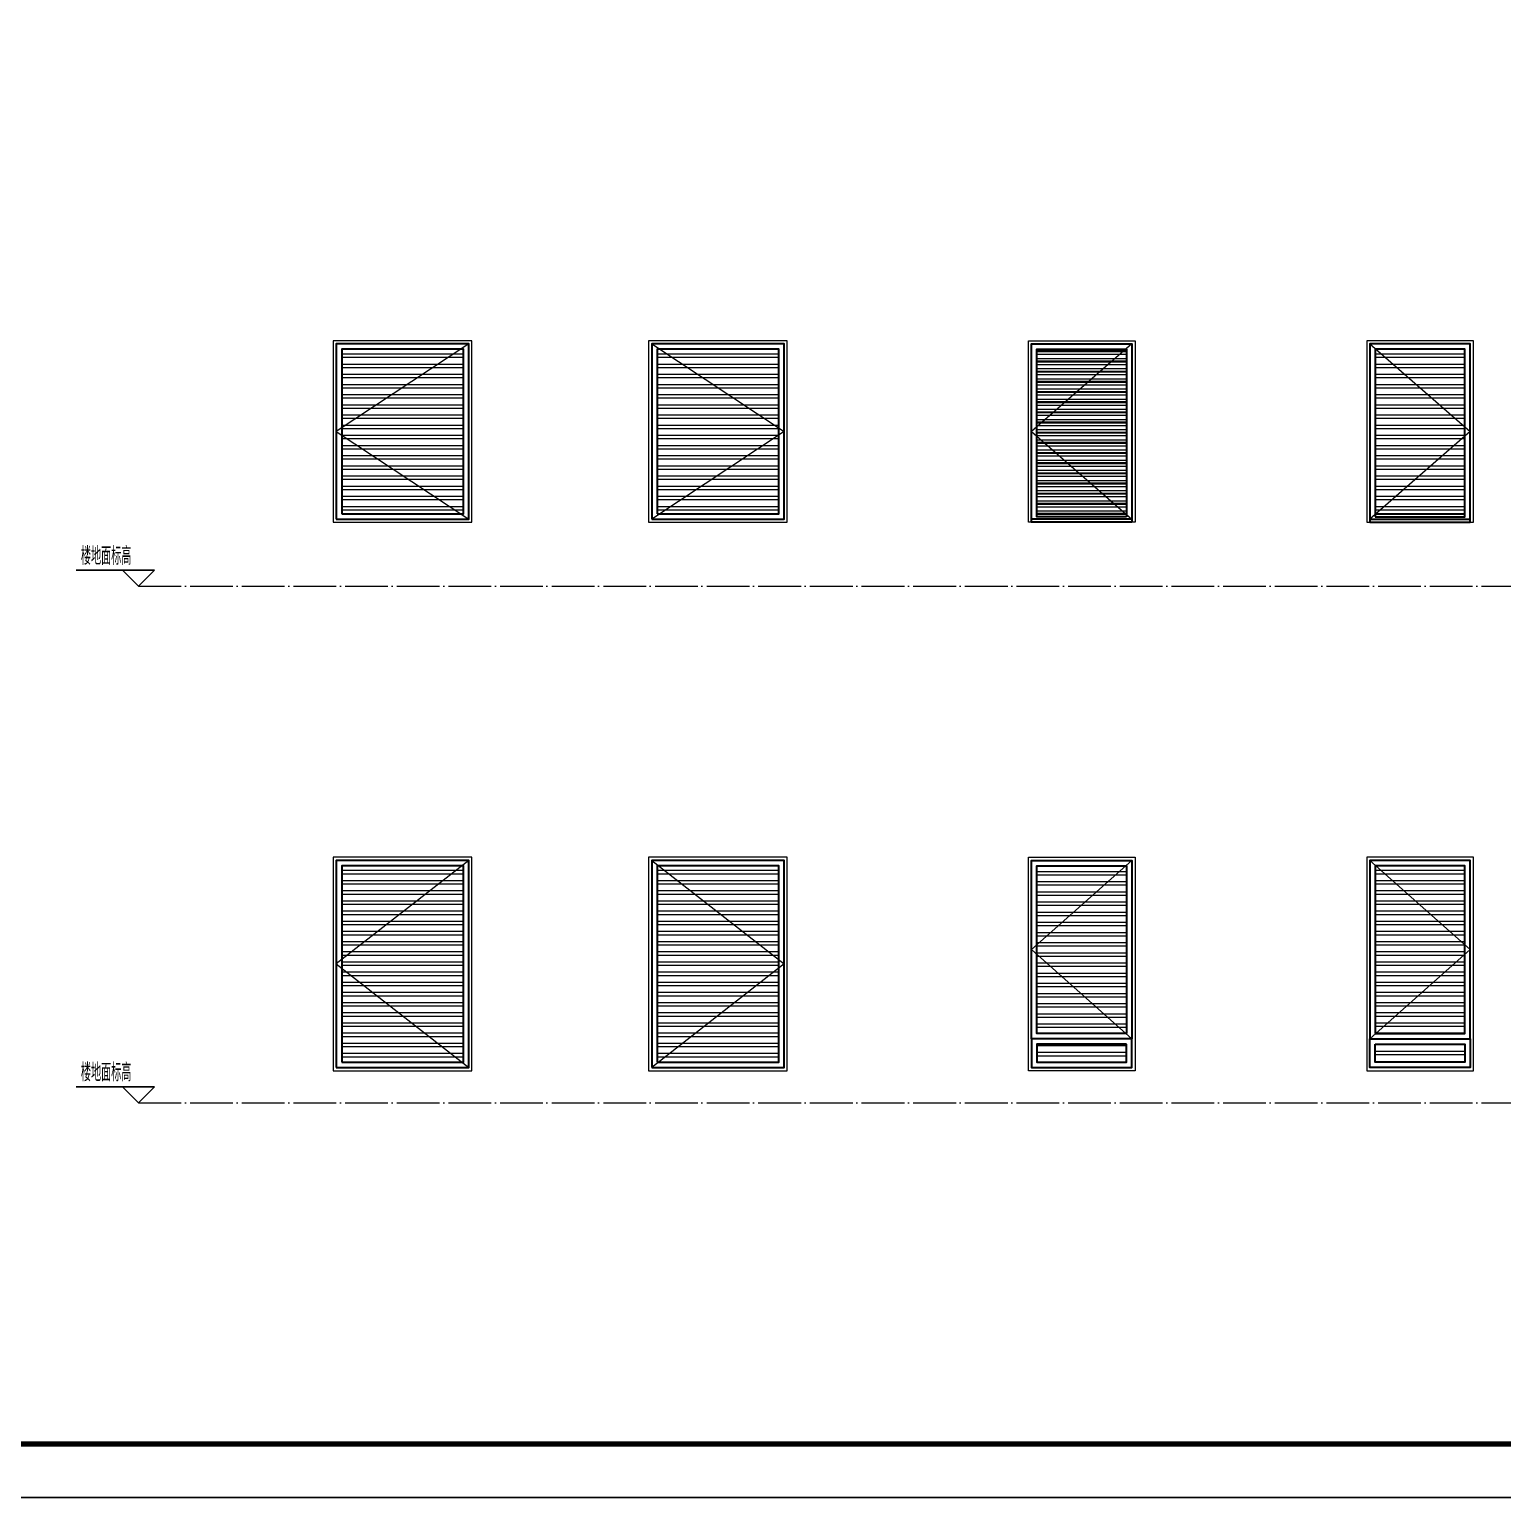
# Model space of a CAD drawing. Extents: x -518115 to 1124316, y -209821 to 1628073.
# Drawn here: x 828465 to 842267, y 796874 to 810626 of the extents above; entities that cross this region are included whole.
import ezdxf

# ---------------------------------------------------------------- set-up
doc = ezdxf.new("R2010")
doc.units = 0
doc.header["$LTSCALE"] = 1000
doc.header["$MEASUREMENT"] = 0
doc.linetypes.add('DOTE', pattern=[2.42, 2, -0.2, 0.02, -0.2])
doc.layers.add('DIM_ELEV', color=3, linetype='Continuous')
doc.layers.add('图框', color=140, linetype='Continuous')
for name, color, linetype, lineweight in [('DOTE', 19, 'DOTE', 9), ('立面-普通轮廓', 7, 'Continuous', 18), ('立面-窗', 129, 'Continuous', 30), ('立面-窗开启线', 250, 'Continuous', 13)]:
    doc.layers.add(name, color=color, linetype=linetype, lineweight=lineweight)
doc.layers.add('yichutu', color=7, linetype='Continuous', true_color=0xffffff, plot=False)
doc.styles.add('_TCH_DIM', font='SIMPLEX.shx', dxfattribs={"width": 0.7, "bigfont": 'GBCBIG.shx'})

# ---------------------------------------------------------------- blocks, each defined once
blk = doc.blocks.new('A$C549D2611')
at = {"layer": '图框'}
blk.add_lwpolyline([(0, 0), (42050, 0), (42050, -29700), (0, -29700)], close=True, dxfattribs=at)
blk.add_lwpolyline([(0, 0), (42050, 0), (42050, -29700), (0, -29700)], close=True, dxfattribs=at)
at = {"layer": '图框', "const_width": 50}
blk.add_lwpolyline([(41550, -29200), (41550, -500), (1250, -500), (1250, -29200)], close=True, dxfattribs=at)
blk = doc.blocks.new('yct-841-594-84100-59399.9999999999-100-1000.0')
at = {"layer": 'yichutu', "color": 7, "true_color": 0xffffff}
blk.add_lwpolyline([(0, 0), (0, 59400), (84100, 59400), (84100, 0)], close=True, dxfattribs=at)

msp = doc.modelspace()

# ---------------------------------------------------------------- hatches: boundary and pattern name
at = {"layer": '立面-窗开启线', "ltscale": 0.5, "true_color": 0x88471b}
h = msp.add_hatch(dxfattribs=at)
h.set_pattern_fill('ANSI32', color=36, scale=20, angle=135)
h.set_pattern_definition([(180, (831310.41, 805460.23), (-7e-15, -95.25), []), (180, (831278.66, 805491.98), (-7e-15, -95.25), [])])
edge = h.paths.add_edge_path()
edge.add_line((832530.4, 807669.3), (832530.4, 806090.2))
edge.add_line((832530.4, 806090.2), (831390.4, 806090.2))
edge.add_line((831390.4, 806095.8), (831390.4, 807630.3))
edge.add_line((831390.4, 807630.3), (832530.4, 807630.3))
h = msp.add_hatch(dxfattribs=at)
h.set_pattern_fill('ANSI32', color=36, scale=20, angle=135)
h.set_pattern_definition([(180, (834265.47, 805460.23), (-7e-15, -95.25), []), (180, (834233.72, 805491.98), (-7e-15, -95.25), [])])
edge = h.paths.add_edge_path()
edge.add_line((835485.5, 807669.3), (835485.5, 806090.2))
edge.add_line((835485.5, 806090.2), (834345.5, 806090.2))
edge.add_line((834345.5, 806095.8), (834345.5, 807630.3))
edge.add_line((834345.5, 807630.3), (835485.5, 807630.3))
h = msp.add_hatch(dxfattribs=at)
h.set_pattern_fill('ANSI32', color=36, scale=20, angle=135)
h.set_pattern_definition([(180, (229013.81, 796059.19), (-7e-15, -95.25), []), (180, (228982.06, 796090.94), (-7e-15, -95.25), [])])
edge = h.paths.add_edge_path()
edge.add_line((837904.3, 807630.2), (837904.3, 806090.2))
edge.add_line((837904.3, 806090.2), (838744.3, 806090.2))
edge.add_line((838744.3, 806095.8), (838744.3, 807630.2))
edge.add_line((838744.3, 807630.2), (837904.3, 807630.2))
h = msp.add_hatch(dxfattribs=at)
h.set_pattern_fill('ANSI32', color=36, scale=20, angle=135)
h.set_pattern_definition([(180, (228013.81, 796178.19), (-7e-15, -95.25), []), (180, (227982.06, 796209.94), (-7e-15, -95.25), [])])
edge = h.paths.add_edge_path()
edge.add_line((837904.3, 807630.2), (837904.3, 806060.2))
edge.add_line((837904.3, 806060.2), (838744.3, 806060.2))
edge.add_line((838744.3, 806060.7), (838744.3, 807630.2))
edge.add_line((838744.3, 807630.2), (837904.3, 807630.2))
h = msp.add_hatch(dxfattribs=at)
h.set_pattern_fill('ANSI32', color=36, scale=20, angle=135)
h.set_pattern_definition([(180, (840994.54, 805460.23), (-7e-15, -95.25), []), (180, (840962.79, 805491.98), (-7e-15, -95.25), [])])
edge = h.paths.add_edge_path()
edge.add_line((841914.5, 807630.3), (841914.5, 806090.2))
edge.add_line((841914.5, 806090.2), (841074.5, 806090.2))
edge.add_line((841074.5, 806095.8), (841074.5, 807630.3))
edge.add_line((841074.5, 807630.3), (841914.5, 807630.3))
h = msp.add_hatch(dxfattribs=at)
h.set_pattern_fill('ANSI32', color=36, scale=20, angle=135)
h.set_pattern_definition([(180, (840994.54, 805460.19), (-7e-15, -95.25), []), (180, (840962.79, 805491.94), (-7e-15, -95.25), [])])
edge = h.paths.add_edge_path()
edge.add_line((841914.5, 807630.2), (841914.5, 806060.2))
edge.add_line((841914.5, 806060.2), (841074.5, 806060.2))
edge.add_line((841074.5, 806060.7), (841074.5, 807630.2))
edge.add_line((841074.5, 807630.2), (841914.5, 807630.2))
h = msp.add_hatch(dxfattribs=at)
h.set_pattern_fill('ANSI32', color=36, scale=20, angle=135)
h.set_pattern_definition([(180, (831310.41, 800622.09), (-7e-15, -95.25), []), (180, (831278.66, 800653.84), (-7e-15, -95.25), [])])
edge = h.paths.add_edge_path()
edge.add_line((832530.4, 802831.1), (832530.4, 800952.1))
edge.add_line((832530.4, 800952.1), (831397.3, 800952.1))
edge.add_line((831390.4, 800952.1), (831390.4, 802792.1))
edge.add_line((831390.4, 802792.1), (832530.4, 802792.1))
h = msp.add_hatch(dxfattribs=at)
h.set_pattern_fill('ANSI32', color=36, scale=20, angle=135)
h.set_pattern_definition([(180, (834265.47, 800622.09), (-7e-15, -95.25), []), (180, (834233.72, 800653.84), (-7e-15, -95.25), [])])
edge = h.paths.add_edge_path()
edge.add_line((835485.5, 802831.1), (835485.5, 800952.1))
edge.add_line((835485.5, 800952.1), (834352.4, 800952.1))
edge.add_line((834345.5, 800952.1), (834345.5, 802792.1))
edge.add_line((834345.5, 802792.1), (835485.5, 802792.1))
h = msp.add_hatch(dxfattribs=at)
h.set_pattern_fill('ANSI32', color=36, scale=20, angle=135)
h.set_pattern_definition([(180, (229013.81, 794421.12), (-7e-15, -95.25), []), (180, (228982.06, 794452.87), (-7e-15, -95.25), [])])
edge = h.paths.add_edge_path()
edge.add_line((837904.3, 802773.7), (837904.3, 801222.2))
edge.add_line((837904.3, 801222.2), (838744.3, 801222.2))
edge.add_line((838744.3, 801225.7), (838744.3, 802792.2))
edge.add_line((838744.3, 802792.2), (837904.3, 802792.2))
h = msp.add_hatch(dxfattribs=at)
h.set_pattern_fill('ANSI32', color=36, scale=20, angle=135)
h.set_pattern_definition([(180, (840994.54, 800622.12), (-7e-15, -95.25), []), (180, (840962.79, 800653.87), (-7e-15, -95.25), [])])
edge = h.paths.add_edge_path()
edge.add_line((841914.5, 802773.7), (841914.5, 801222.2))
edge.add_line((841914.5, 801222.2), (841074.5, 801222.2))
edge.add_line((841074.5, 801225.7), (841074.5, 802792.2))
edge.add_line((841074.5, 802792.2), (841914.5, 802792.2))
h = msp.add_hatch(dxfattribs=at)
h.set_pattern_fill('ANSI32', color=36, scale=20, angle=135)
h.set_pattern_definition([(180, (229013.81, 792726.12), (-7e-15, -95.25), []), (180, (228982.06, 792757.87), (-7e-15, -95.25), [])])
edge = h.paths.add_edge_path()
edge.add_line((837904.3, 801122.2), (837904.3, 800952.1))
edge.add_line((837904.3, 800952.1), (838744.3, 800952.1))
edge.add_line((838744.3, 800953.2), (838744.3, 801122.2))
edge.add_line((838744.3, 801122.2), (837904.3, 801122.2))
h = msp.add_hatch(dxfattribs=at)
h.set_pattern_fill('ANSI32', color=36, scale=20, angle=135)
h.set_pattern_definition([(180, (840994.54, 798927.12), (-7e-15, -95.25), []), (180, (840962.79, 798958.87), (-7e-15, -95.25), [])])
edge = h.paths.add_edge_path()
edge.add_line((841914.5, 801122.2), (841914.5, 800952.1))
edge.add_line((841914.5, 800952.1), (841074.5, 800952.1))
edge.add_line((841074.5, 800953.2), (841074.5, 801122.2))
edge.add_line((841074.5, 801122.2), (841914.5, 801122.2))

# ---------------------------------------------------------------- linework, layer by layer
at = {"layer": 'DIM_ELEV'}
for p, q in [((829636.1, 805560.2), (828901.5, 805560.2)), ((829636.1, 805560.2), (828901.5, 805560.2)), ((829486.1, 805410.2), (829336.1, 805560.2)), ((829486.1, 805410.2), (829336.1, 805560.2)), ((829486.1, 805410.2), (829636.1, 805560.2)), ((829486.1, 805410.2), (829636.1, 805560.2)), ((829636.1, 800722.1), (828901.5, 800722.1)), ((829636.1, 800722.1), (828901.5, 800722.1)), ((829486.1, 800572.1), (829336.1, 800722.1)), ((829486.1, 800572.1), (829336.1, 800722.1)), ((829486.1, 800572.1), (829636.1, 800722.1)), ((829486.1, 800572.1), (829636.1, 800722.1))]:
    msp.add_line(p, q, dxfattribs=at)
at = {"layer": 'DOTE', "ltscale": 0.2}
for p, q in [((829486.1, 805410.2), (849078.4, 805410.2)), ((829486.1, 805410.2), (849078.4, 805410.2)), ((829486.1, 800572.1), (849078.4, 800572.1)), ((829486.1, 800572.1), (849078.4, 800572.1))]:
    msp.add_line(p, q, dxfattribs=at)
at = {"layer": '立面-普通轮廓'}
for points in [[(831310.4, 806010.2), (832610.4, 806010.2), (832610.4, 807710.3), (831310.4, 807710.3)], [(834265.5, 806010.2), (835565.5, 806010.2), (835565.5, 807710.3), (834265.5, 807710.3)], [(838824.3, 806010.2), (837824.3, 806010.2), (837824.3, 807710.2), (838824.3, 807710.2)], [(840994.5, 806010.2), (841994.5, 806010.2), (841994.5, 807710.3), (840994.5, 807710.3)], [(831310.4, 800872.1), (832610.4, 800872.1), (832610.4, 802872.1), (831310.4, 802872.1)], [(834265.5, 800872.1), (835565.5, 800872.1), (835565.5, 802872.1), (834265.5, 802872.1)], [(838824.3, 800872.1), (837824.3, 800872.1), (837824.3, 802872.2), (838824.3, 802872.2)], [(840994.5, 800872.1), (841994.5, 800872.1), (841994.5, 802872.2), (840994.5, 802872.2)]]:
    msp.add_lwpolyline(points, close=True, dxfattribs=at)
at = {"layer": '立面-窗'}
for points in [[(831340.4, 806040.2), (832580.4, 806040.2), (832580.4, 807680.3), (831340.4, 807680.3)], [(834295.5, 806040.2), (835535.5, 806040.2), (835535.5, 807680.3), (834295.5, 807680.3)], [(838794.3, 806040.2), (837854.3, 806040.2), (837854.3, 807680.2), (838794.3, 807680.2)], [(838794.3, 806010.2), (837854.3, 806010.2), (837854.3, 807680.2), (838794.3, 807680.2)], [(841024.5, 806040.2), (841964.5, 806040.2), (841964.5, 807680.3), (841024.5, 807680.3)], [(841024.5, 806010.2), (841964.5, 806010.2), (841964.5, 807680.2), (841024.5, 807680.2)], [(831390.4, 806090.2), (832530.4, 806090.2), (832530.4, 807630.3), (831390.4, 807630.3)], [(834345.5, 806090.2), (835485.5, 806090.2), (835485.5, 807630.3), (834345.5, 807630.3)], [(838744.3, 806090.2), (837904.3, 806090.2), (837904.3, 807630.2), (838744.3, 807630.2)], [(838744.3, 806060.2), (837904.3, 806060.2), (837904.3, 807630.2), (838744.3, 807630.2)], [(841074.5, 806090.2), (841914.5, 806090.2), (841914.5, 807630.3), (841074.5, 807630.3)], [(841074.5, 806060.2), (841914.5, 806060.2), (841914.5, 807630.2), (841074.5, 807630.2)], [(831340.4, 800902.1), (832580.4, 800902.1), (832580.4, 802842.1), (831340.4, 802842.1)], [(834295.5, 800902.1), (835535.5, 800902.1), (835535.5, 802842.1), (834295.5, 802842.1)], [(838794.3, 801172.2), (837854.3, 801172.2), (837854.3, 802842.2), (838794.3, 802842.2)], [(841024.5, 801172.2), (841964.5, 801172.2), (841964.5, 802842.2), (841024.5, 802842.2)], [(831390.4, 800952.1), (832530.4, 800952.1), (832530.4, 802792.1), (831390.4, 802792.1)], [(834345.5, 800952.1), (835485.5, 800952.1), (835485.5, 802792.1), (834345.5, 802792.1)], [(838744.3, 801222.2), (837904.3, 801222.2), (837904.3, 802792.2), (838744.3, 802792.2)], [(841074.5, 801222.2), (841914.5, 801222.2), (841914.5, 802792.2), (841074.5, 802792.2)], [(838794.3, 801172.2), (837854.3, 801172.2), (837854.3, 800902.1), (838794.3, 800902.1)], [(841024.5, 801172.2), (841964.5, 801172.2), (841964.5, 800902.1), (841024.5, 800902.1)], [(838744.3, 801122.2), (837904.3, 801122.2), (837904.3, 800952.1), (838744.3, 800952.1)], [(841074.5, 801122.2), (841914.5, 801122.2), (841914.5, 800952.1), (841074.5, 800952.1)]]:
    msp.add_lwpolyline(points, close=True, dxfattribs=at)
at = {"layer": '立面-窗开启线', "color": 4, "ltscale": 0.5}
for points in [[(832580.4, 807680.3), (831340.4, 806860.2), (832580.4, 806040.2)], [(834295.5, 807680.3), (835535.5, 806860.2), (834295.5, 806040.2)], [(838794.3, 807680.2), (837854.3, 806860.2), (838794.3, 806040.2)], [(841024.5, 807680.3), (841964.5, 806860.2), (841024.5, 806040.2)], [(832580.4, 802842.1), (831340.4, 801872.1), (832580.4, 800902.1)], [(834295.5, 802842.1), (835535.5, 801872.1), (834295.5, 800902.1)], [(838794.3, 802842.2), (837854.3, 802007.2), (838794.3, 801172.2)], [(841024.5, 802842.2), (841964.5, 802007.2), (841024.5, 801172.2)]]:
    msp.add_lwpolyline(points, dxfattribs=at)

# ---------------------------------------------------------------- block references
msp.add_blockref('A$C549D2611', (813614.1, 826573.7))
at = {"layer": 'yichutu', "xscale": 0.5, "yscale": 0.5, "zscale": 0.5}
msp.add_blockref('yct-841-594-84100-59399.9999999999-100-1000.0', (813614.1, 796873.7), dxfattribs=at)

# ---------------------------------------------------------------- texts
at = {"layer": 'DIM_ELEV', "color": 7, "style": '_TCH_DIM', "width": 0.7}
for p in [(828947.5, 805610.2), (828947.5, 805610.2), (828947.5, 800772.1), (828947.5, 800772.1)]:
    msp.add_text('楼地面标高', height=168.79, dxfattribs=at).set_placement(p)

doc.saveas('drawing.dxf')
